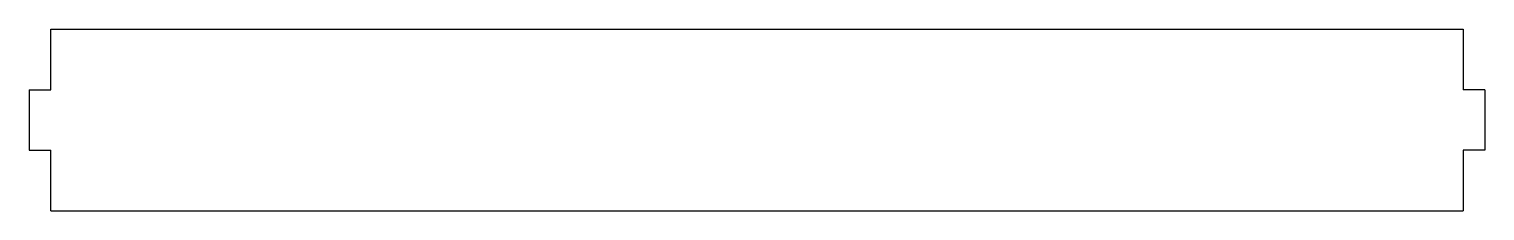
# Model space of a CAD drawing. Extents: x -100 to 100, y 0 to 25.
import ezdxf

# ---------------------------------------------------------------- set-up
doc = ezdxf.new("R2010")
doc.units = 0
doc.layers.add('VISIBLE', color=7, linetype='CONTINUOUS')

msp = doc.modelspace()

# ---------------------------------------------------------------- linework, layer by layer
at = {"layer": 'VISIBLE'}
for p, q in [((-97, 25), (97, 25)), ((-97, 16.67), (-97, 25)), ((97, 25), (97, 16.67)), ((-100, 16.67), (-97, 16.67)), ((-100, 16.67), (-100, 8.33)), ((100, 16.67), (97, 16.67)), ((100, 16.67), (100, 8.33)), ((-100, 8.33), (-97, 8.33)), ((-97, 0), (-97, 8.33)), ((97, 8.33), (97, 0)), ((100, 8.33), (97, 8.33)), ((-97, 0), (97, 0))]:
    msp.add_line(p, q, dxfattribs=at)

doc.saveas('drawing.dxf')
